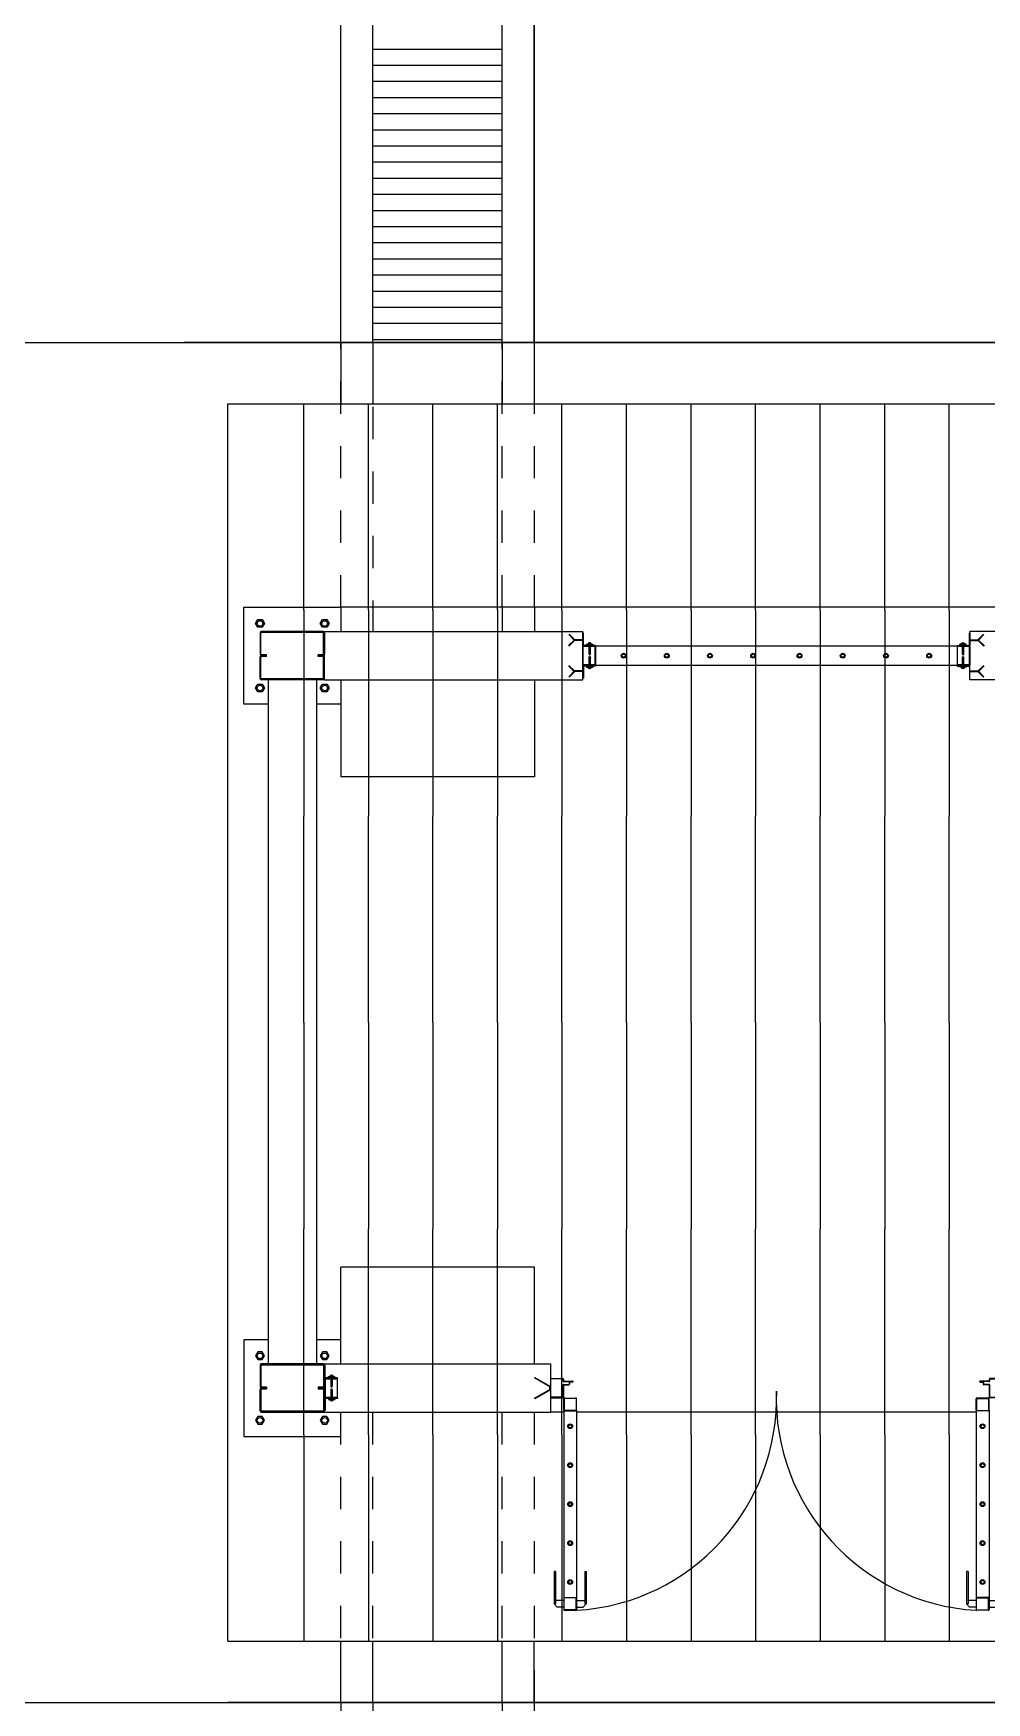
# Model space of a CAD drawing. Header units: millimetres. Extents: x 2128 to 2646, y 1972 to 2207.
# Drawn here: x 2321.78 to 2324.74, y 2119.33 to 2124.5 of the extents above; entities that cross this region are included whole.
import ezdxf

# ---------------------------------------------------------------- set-up
doc = ezdxf.new("R2010")
doc.units = ezdxf.units.MM
doc.linetypes.add('DASHED2', pattern=[0.375, 0.25, -0.125])
doc.linetypes.add('HIDDEN', pattern=[0.375, 0.25, -0.125])
for name, color, linetype in [('AR-ALV', 2, 'Continuous'), ('AR-CALÇADA', 1, 'Continuous'), ('AR-COB VISTA 02', 1, 'Continuous'), ('AR-COB-V1', 1, 'Continuous'), ('AR-COB-V2', 1, 'Continuous'), ('AR-COB-V3', 1, 'Continuous'), ('AR-COB-V4', 1, 'Continuous'), ('AR-ESQ', 1, 'Continuous'), ('AR-ESTC-V3', 3, 'Continuous'), ('AR-PISO', 1, 'Continuous'), ('AR-PORTA', 1, 'Continuous'), ('AR-PROJ', 1, 'HIDDEN'), ('DET-BASE-V', 32, 'Continuous'), ('DET-HATCH ACO', 1, 'Continuous'), ('DET-PARAFUSO-C', 72, 'Continuous'), ('DET-PERFIL CADEIRA-C', 2, 'Continuous'), ('DET-PROJ', 1, 'DASHED2'), ('esq-c', 1, 'Continuous'), ('grapa', 21, 'HIDDEN'), ('insercao', 4, 'Continuous'), ('maçaneta', 1, 'Continuous'), ('porta-c', 1, 'Continuous'), ('porta-v', 2, 'Continuous')]:
    doc.layers.add(name, color=color, linetype=linetype)

# ---------------------------------------------------------------- blocks, each defined once
blk = doc.blocks.new('gr12-met-01p')
at = {"layer": 'DET-HATCH ACO'}
for centre, start, end in [((0.0417, -0.1064), 273.424, 1.9278), ((1.3583, -0.1064), 178.0722, 266.576)]:
    blk.add_arc(centre, 0.6587, start, end, dxfattribs=at)
at = {"layer": 'esq-c'}
for p, q in [((0, -0.0472), (0, -0.1028)), ((0.0015, -0.1028), (0.0015, -0.0472)), ((0.0023, -0.045), (0.0377, -0.045)), ((0.0377, -0.0465), (0.0023, -0.0465)), ((0.0385, -0.0526), (0.0385, -0.0472)), ((0.04, -0.0472), (0.04, -0.0526)), ((1.36, -0.0472), (1.36, -0.0526)), ((1.3615, -0.0526), (1.3615, -0.0472)), ((1.3978, -0.045), (1.3623, -0.045)), ((1.3623, -0.0465), (1.3978, -0.0465)), ((1.3985, -0.1028), (1.3985, -0.0472)), ((1.4, -0.0472), (1.4, -0.1028)), ((0.0385, -0.1028), (0.0385, -0.0658)), ((0.04, -0.0658), (0.04, -0.1028)), ((0.0408, -0.0534), (0.0685, -0.0534)), ((0.0408, -0.0549), (0.0685, -0.0549)), ((0.0408, -0.0635), (0.057, -0.0635)), ((0.0408, -0.065), (0.057, -0.065)), ((0.0578, -0.0571), (0.0578, -0.0628)), ((0.0593, -0.0571), (0.0593, -0.0628)), ((0.0685, -0.0564), (0.06, -0.0564)), ((1.3593, -0.0534), (1.3315, -0.0534)), ((1.3593, -0.0549), (1.3315, -0.0549)), ((1.3315, -0.0564), (1.34, -0.0564)), ((1.3408, -0.0571), (1.3408, -0.0628)), ((1.3423, -0.0571), (1.3423, -0.0628)), ((1.3593, -0.0635), (1.343, -0.0635)), ((1.3593, -0.065), (1.343, -0.065)), ((1.36, -0.0658), (1.36, -0.1028)), ((1.3615, -0.1028), (1.3615, -0.0658)), ((0.0377, -0.1035), (0.0023, -0.1035)), ((0.0023, -0.105), (0.0377, -0.105)), ((0.041, -0.1435), (0.041, -0.108)), ((0.0425, -0.108), (0.0425, -0.1435)), ((0.0433, -0.1058), (0.0788, -0.1058)), ((0.0788, -0.1073), (0.0433, -0.1073)), ((0.0788, -0.1443), (0.0433, -0.1443)), ((0.0433, -0.1458), (0.0788, -0.1458)), ((0.0795, -0.108), (0.0795, -0.1435)), ((0.081, -0.1435), (0.081, -0.108)), ((1.319, -0.1435), (1.319, -0.108)), ((1.3205, -0.108), (1.3205, -0.1435)), ((1.3568, -0.1058), (1.3213, -0.1058)), ((1.3213, -0.1073), (1.3568, -0.1073)), ((1.3213, -0.1443), (1.3568, -0.1443)), ((1.3568, -0.1458), (1.3213, -0.1458)), ((1.3575, -0.108), (1.3575, -0.1435)), ((1.359, -0.1435), (1.359, -0.108)), ((1.3623, -0.1035), (1.3978, -0.1035)), ((1.3978, -0.105), (1.3623, -0.105)), ((0.0433, -0.7239), (0.0788, -0.7239)), ((1.3568, -0.7239), (1.3213, -0.7239)), ((0.041, -0.7262), (0.041, -0.7617)), ((0.0425, -0.7617), (0.0425, -0.7262)), ((0.0788, -0.7254), (0.0433, -0.7254)), ((0.0788, -0.7624), (0.0433, -0.7624)), ((0.0433, -0.7639), (0.0788, -0.7639)), ((0.0795, -0.7617), (0.0795, -0.7262)), ((0.081, -0.7262), (0.081, -0.7617)), ((1.319, -0.7262), (1.319, -0.7617)), ((1.3205, -0.7617), (1.3205, -0.7262)), ((1.3213, -0.7254), (1.3568, -0.7254)), ((1.3213, -0.7624), (1.3568, -0.7624)), ((1.3568, -0.7639), (1.3213, -0.7639)), ((1.3575, -0.7617), (1.3575, -0.7262)), ((1.359, -0.7262), (1.359, -0.7617))]:
    blk.add_line(p, q, dxfattribs=at)
for centre, radius, start, end in [((0.0023, -0.0472), 0.00225, 90, 180), ((0.0023, -0.0472), 0.00075, 90, 180), ((0.0377, -0.0472), 0.00225, 360, 90), ((0.0377, -0.0472), 0.00075, 360, 90), ((1.3623, -0.0472), 0.00225, 90, 180), ((1.3623, -0.0472), 0.00075, 90, 180), ((1.3978, -0.0472), 0.00225, 360, 90), ((1.3978, -0.0472), 0.00075, 360, 90), ((0.0023, -0.1028), 0.00225, 180, 270), ((0.0023, -0.1028), 0.00075, 180, 270), ((0.0377, -0.1028), 0.00225, 270, 0), ((0.0377, -0.1028), 0.00075, 270, 0), ((0.0408, -0.0526), 0.00225, 180, 269.9975), ((0.0408, -0.0658), 0.00225, 90, 180), ((0.0408, -0.0526), 0.00075, 180, 270), ((0.0408, -0.0658), 0.00075, 90, 180), ((0.057, -0.0628), 0.00075, 270, 0), ((0.057, -0.0628), 0.00225, 270, 0), ((0.06, -0.0571), 0.00225, 90, 180), ((0.06, -0.0571), 0.00075, 90, 180), ((0.0685, -0.0549), 0.0015, 270, 90), ((1.3315, -0.0549), 0.0015, 90, 270), ((1.34, -0.0571), 0.00225, 0, 90), ((1.34, -0.0571), 0.00075, 0, 90), ((1.343, -0.0628), 0.00225, 180, 270), ((1.343, -0.0628), 0.00075, 180, 270), ((1.3593, -0.0526), 0.00225, 270.0025, 0), ((1.3593, -0.0526), 0.00075, 270, 0), ((1.3593, -0.0658), 0.00225, 0, 90), ((1.3593, -0.0658), 0.00075, 0, 90), ((1.3623, -0.1028), 0.00225, 180, 270), ((1.3623, -0.1028), 0.00075, 180, 270), ((1.3978, -0.1028), 0.00225, 270, 0), ((1.3978, -0.1028), 0.00075, 270, 0), ((0.0433, -0.108), 0.00225, 90, 180), ((0.0433, -0.1435), 0.00225, 180, 270), ((0.0433, -0.108), 0.00075, 90, 180), ((0.0433, -0.1435), 0.00075, 180, 270), ((0.0788, -0.108), 0.00225, 360, 90), ((0.0788, -0.108), 0.00075, 360, 90), ((0.0788, -0.1435), 0.00225, 270, 0), ((0.0788, -0.1435), 0.00075, 270, 0), ((1.3213, -0.108), 0.00225, 90, 180), ((1.3213, -0.1435), 0.00225, 180, 270), ((1.3213, -0.108), 0.00075, 90, 180), ((1.3213, -0.1435), 0.00075, 180, 270), ((1.3568, -0.108), 0.00225, 360, 90), ((1.3568, -0.108), 0.00075, 360, 90), ((1.3568, -0.1435), 0.00075, 270, 0), ((1.3568, -0.1435), 0.00225, 270, 0), ((0.0433, -0.7262), 0.00225, 90, 180), ((0.0788, -0.7262), 0.00225, 360, 90), ((1.3213, -0.7262), 0.00225, 90, 180), ((1.3568, -0.7262), 0.00225, 360, 90), ((0.0433, -0.7617), 0.00225, 180, 270), ((0.0433, -0.7262), 0.00075, 90, 180), ((0.0433, -0.7617), 0.00075, 180, 270), ((0.0788, -0.7262), 0.00075, 360, 90), ((0.0788, -0.7617), 0.00225, 270, 0), ((0.0788, -0.7617), 0.00075, 270, 0), ((1.3213, -0.7617), 0.00225, 180, 270), ((1.3213, -0.7262), 0.00075, 90, 180), ((1.3213, -0.7617), 0.00075, 180, 270), ((1.3568, -0.7262), 0.00075, 360, 90), ((1.3568, -0.7617), 0.00075, 270, 0), ((1.3568, -0.7617), 0.00225, 270, 0)]:
    blk.add_arc(centre, radius, start, end, dxfattribs=at)
at = {"layer": 'grapa'}
for p, q in [((0, -0.07), (0, -0.08)), ((1.4, -0.07), (1.4, -0.08))]:
    blk.add_line(p, q, dxfattribs=at)
for points in [[(0, -0.08), (-0.0486, -0.108), (-0.0493, -0.1067), (-0.0015, -0.0791), (-0.0015, -0.0709), (-0.0493, -0.0433), (-0.0486, -0.042), (0, -0.07)], [(1.4, -0.08), (1.4486, -0.108), (1.4493, -0.1067), (1.4015, -0.0791), (1.4015, -0.0709), (1.4493, -0.0433), (1.4486, -0.042), (1.4, -0.07)]]:
    blk.add_lwpolyline(points, dxfattribs=at)
at = {"layer": 'maçaneta'}
for p, q in [((0.011, -0.6439), (0.011, -0.7439)), ((0.016, -0.6439), (0.011, -0.6439)), ((0.016, -0.6439), (0.016, -0.7439)), ((0.106, -0.6439), (0.106, -0.7439)), ((0.106, -0.6439), (0.111, -0.6439)), ((0.111, -0.6439), (0.111, -0.7439)), ((1.289, -0.6439), (1.289, -0.7439)), ((1.294, -0.6439), (1.289, -0.6439)), ((1.294, -0.6439), (1.294, -0.7439)), ((1.384, -0.6439), (1.384, -0.7439)), ((1.384, -0.6439), (1.389, -0.6439)), ((1.389, -0.6439), (1.389, -0.7439)), ((0.016, -0.7439), (0.011, -0.7439)), ((0.011, -0.7439), (0.021, -0.7539)), ((0.041, -0.7339), (0.016, -0.7339)), ((0.041, -0.7539), (0.021, -0.7539)), ((0.081, -0.7339), (0.106, -0.7339)), ((0.081, -0.7539), (0.101, -0.7539)), ((0.111, -0.7439), (0.101, -0.7539)), ((0.106, -0.7439), (0.111, -0.7439)), ((1.294, -0.7439), (1.289, -0.7439)), ((1.289, -0.7439), (1.299, -0.7539)), ((1.319, -0.7339), (1.294, -0.7339)), ((1.319, -0.7539), (1.299, -0.7539)), ((1.359, -0.7339), (1.384, -0.7339)), ((1.359, -0.7539), (1.379, -0.7539)), ((1.389, -0.7439), (1.379, -0.7539)), ((1.384, -0.7439), (1.389, -0.7439))]:
    blk.add_line(p, q, dxfattribs=at)
at = {"layer": 'porta-c'}
for centre, radius in [((0.061, -0.1933), 0.0075), ((0.061, -0.1933), 0.005), ((1.339, -0.1933), 0.0075), ((1.339, -0.1933), 0.005), ((0.061, -0.3141), 0.0075), ((0.061, -0.3141), 0.005), ((1.339, -0.3141), 0.0075), ((1.339, -0.3141), 0.005), ((0.061, -0.4348), 0.0075), ((0.061, -0.4348), 0.005), ((1.339, -0.4348), 0.0075), ((1.339, -0.4348), 0.005), ((0.061, -0.5556), 0.0075), ((0.061, -0.5556), 0.005), ((1.339, -0.5556), 0.0075), ((1.339, -0.5556), 0.005), ((0.061, -0.6763), 0.0075), ((0.061, -0.6763), 0.005), ((1.339, -0.6763), 0.0075), ((1.339, -0.6763), 0.005)]:
    blk.add_circle(centre, radius, dxfattribs=at)
at = {"layer": 'porta-v'}
for p, q in [((0.041, -0.1435), (0.041, -0.7262)), ((0.081, -0.1435), (0.081, -0.7262)), ((1.319, -0.1435), (1.319, -0.7262)), ((1.359, -0.1435), (1.359, -0.7262))]:
    blk.add_line(p, q, dxfattribs=at)
blk = doc.blocks.new('gr11-met-01p')
at = {"layer": 'DET-PARAFUSO-C'}
for p, q in [((0.0117, -0.0391), (0.0317, -0.0391)), ((0.0117, -0.0431), (0.0117, -0.0391)), ((0.0117, -0.0431), (0.0317, -0.0431)), ((0.0156, -0.0391), (0.0276, -0.0391)), ((0.0236, -0.0475), (0.0196, -0.0465)), ((0.0196, -0.0485), (0.0236, -0.0495)), ((0.0196, -0.0505), (0.0236, -0.0515)), ((0.0212, -0.0371), (0.0212, -0.0351)), ((0.0212, -0.0371), (0.022, -0.0371)), ((0.022, -0.0371), (0.022, -0.0351)), ((0.0317, -0.0431), (0.0317, -0.0391)), ((1.1684, -0.0431), (1.1684, -0.0391)), ((1.1884, -0.0391), (1.1684, -0.0391)), ((1.1884, -0.0431), (1.1684, -0.0431)), ((1.1844, -0.0391), (1.1724, -0.0391)), ((1.1764, -0.0475), (1.1804, -0.0465)), ((1.1804, -0.0485), (1.1764, -0.0495)), ((1.1804, -0.0505), (1.1764, -0.0515)), ((1.178, -0.0371), (1.178, -0.0351)), ((1.1788, -0.0371), (1.178, -0.0371)), ((1.1788, -0.0371), (1.1788, -0.0351)), ((1.1884, -0.0431), (1.1884, -0.0391)), ((1.1884, -0.0391), (1.1884, -0.0391)), ((0.0196, -0.0525), (0.0236, -0.0535)), ((0.0196, -0.0545), (0.0236, -0.0555)), ((0.0196, -0.0565), (0.0236, -0.0575)), ((0.0196, -0.0585), (0.0236, -0.0595)), ((0.0196, -0.0605), (0.0236, -0.0615)), ((0.0196, -0.0625), (0.0236, -0.0635)), ((0.0196, -0.0645), (0.0236, -0.0655)), ((0.0196, -0.0665), (0.0236, -0.0675)), ((0.0196, -0.0685), (0.0236, -0.0695)), ((0.0196, -0.0815), (0.0236, -0.0805)), ((0.0196, -0.0835), (0.0236, -0.0825)), ((0.0196, -0.0855), (0.0236, -0.0845)), ((0.0196, -0.0875), (0.0236, -0.0865)), ((0.0196, -0.0895), (0.0236, -0.0885)), ((0.0196, -0.0915), (0.0236, -0.0905)), ((0.0196, -0.0935), (0.0236, -0.0925)), ((0.0196, -0.0955), (0.0236, -0.0945)), ((0.0196, -0.0975), (0.0236, -0.0965)), ((0.0196, -0.0995), (0.0236, -0.0985)), ((0.0196, -0.1015), (0.0236, -0.1005)), ((0.0236, -0.1025), (0.0196, -0.1035)), ((0.0199, -0.0701), (0.0216, -0.0735)), ((0.0199, -0.0799), (0.0216, -0.0765)), ((0.0216, -0.0735), (0.0236, -0.0695)), ((0.0216, -0.0765), (0.0236, -0.0805)), ((1.1804, -0.0525), (1.1764, -0.0535)), ((1.1804, -0.0545), (1.1764, -0.0555)), ((1.1804, -0.0565), (1.1764, -0.0575)), ((1.1804, -0.0585), (1.1764, -0.0595)), ((1.1804, -0.0605), (1.1764, -0.0615)), ((1.1804, -0.0625), (1.1764, -0.0635)), ((1.1804, -0.0645), (1.1764, -0.0655)), ((1.1804, -0.0665), (1.1764, -0.0675)), ((1.1804, -0.0685), (1.1764, -0.0695)), ((1.1784, -0.0735), (1.1764, -0.0695)), ((1.1784, -0.0765), (1.1764, -0.0805)), ((1.1804, -0.0815), (1.1764, -0.0805)), ((1.1804, -0.0835), (1.1764, -0.0825)), ((1.1804, -0.0855), (1.1764, -0.0845)), ((1.1804, -0.0875), (1.1764, -0.0865)), ((1.1804, -0.0895), (1.1764, -0.0885)), ((1.1804, -0.0915), (1.1764, -0.0905)), ((1.1804, -0.0935), (1.1764, -0.0925)), ((1.1804, -0.0955), (1.1764, -0.0945)), ((1.1804, -0.0975), (1.1764, -0.0965)), ((1.1804, -0.0995), (1.1764, -0.0985)), ((1.1804, -0.1015), (1.1764, -0.1005)), ((1.1764, -0.1025), (1.1804, -0.1035)), ((1.1801, -0.0701), (1.1784, -0.0735)), ((1.1801, -0.0799), (1.1784, -0.0765)), ((0.0117, -0.1069), (0.0317, -0.1069)), ((0.0117, -0.1069), (0.0117, -0.1109)), ((0.0117, -0.1109), (0.0317, -0.1109)), ((0.0156, -0.1109), (0.0276, -0.1109)), ((0.0212, -0.1129), (0.0212, -0.1149)), ((0.0212, -0.1129), (0.022, -0.1129)), ((0.022, -0.1129), (0.022, -0.1149)), ((0.0317, -0.1069), (0.0317, -0.1109)), ((1.1684, -0.1069), (1.1684, -0.1109)), ((1.1884, -0.1069), (1.1684, -0.1069)), ((1.1884, -0.1109), (1.1684, -0.1109)), ((1.1844, -0.1109), (1.1724, -0.1109)), ((1.178, -0.1129), (1.178, -0.1149)), ((1.1788, -0.1129), (1.178, -0.1129)), ((1.1788, -0.1129), (1.1788, -0.1149)), ((1.1884, -0.1069), (1.1884, -0.1109)), ((1.1884, -0.1109), (1.1884, -0.1109))]:
    blk.add_line(p, q, dxfattribs=at)
for centre, radius, start, end in [((0.0216, -0.0416), 0.0065, 93.5281, 157.3801), ((0.0189, -0.0475), 0.00125, 306.8699, 53.1301), ((0.0189, -0.0495), 0.00125, 306.8699, 53.1301), ((0.0189, -0.0515), 0.00125, 306.8699, 53.1301), ((0.0216, -0.0416), 0.0065, 22.6199, 86.4719), ((0.0244, -0.0465), 0.00125, 180, 233.1301), ((0.0244, -0.0485), 0.00125, 126.8699, 233.1301), ((0.0244, -0.0505), 0.00125, 126.8699, 233.1301), ((0.0244, -0.0525), 0.00125, 126.8699, 233.1301), ((1.1784, -0.0416), 0.0065, 93.5281, 157.3801), ((1.1756, -0.0465), 0.00125, 306.8699, 360), ((1.1756, -0.0485), 0.00125, 306.8699, 53.1301), ((1.1756, -0.0505), 0.00125, 306.8699, 53.1301), ((1.1756, -0.0525), 0.00125, 306.8699, 53.1301), ((1.1784, -0.0416), 0.0065, 22.6199, 86.4719), ((1.1811, -0.0475), 0.00125, 126.8699, 233.1301), ((1.1811, -0.0495), 0.00125, 126.8699, 233.1301), ((1.1811, -0.0515), 0.00125, 126.8699, 233.1301), ((0.0189, -0.0535), 0.00125, 306.8699, 53.1301), ((0.0189, -0.0555), 0.00125, 306.8699, 53.1301), ((0.0189, -0.0575), 0.00125, 306.8699, 53.1301), ((0.0189, -0.0595), 0.00125, 306.8699, 53.1301), ((0.0189, -0.0615), 0.00125, 306.8699, 53.1301), ((0.0189, -0.0635), 0.00125, 306.8699, 53.1301), ((0.0189, -0.0655), 0.00125, 306.8699, 53.1301), ((0.0189, -0.0675), 0.00125, 306.8699, 53.1301), ((0.0189, -0.0695), 0.00125, 329.0214, 53.1301), ((0.0189, -0.0805), 0.00125, 306.8699, 30.9786), ((0.0189, -0.0825), 0.00125, 306.8699, 53.1301), ((0.0189, -0.0845), 0.00125, 306.8699, 53.1301), ((0.0189, -0.0865), 0.00125, 306.8699, 53.1301), ((0.0189, -0.0885), 0.00125, 306.8699, 53.1301), ((0.0189, -0.0905), 0.00125, 306.8699, 53.1301), ((0.0189, -0.0925), 0.00125, 306.8699, 53.1301), ((0.0189, -0.0945), 0.00125, 306.8699, 53.1301), ((0.0189, -0.0965), 0.00125, 306.8699, 53.1301), ((0.0189, -0.0985), 0.00125, 306.8699, 53.1301), ((0.0189, -0.1005), 0.00125, 306.8699, 53.1301), ((0.0189, -0.1025), 0.00125, 306.8699, 53.1301), ((0.0244, -0.0545), 0.00125, 126.8699, 233.1301), ((0.0244, -0.0565), 0.00125, 126.8699, 233.1301), ((0.0244, -0.0585), 0.00125, 126.8699, 233.1301), ((0.0244, -0.0605), 0.00125, 126.8699, 233.1301), ((0.0244, -0.0625), 0.00125, 126.8699, 233.1301), ((0.0244, -0.0645), 0.00125, 126.8699, 233.1301), ((0.0244, -0.0665), 0.00125, 126.8699, 233.1301), ((0.0244, -0.0685), 0.00125, 126.8699, 233.1301), ((0.0244, -0.0815), 0.00125, 126.8699, 233.1301), ((0.0244, -0.0835), 0.00125, 126.8699, 233.1301), ((0.0244, -0.0855), 0.00125, 126.8699, 233.1301), ((0.0244, -0.0875), 0.00125, 126.8699, 233.1301), ((0.0244, -0.0895), 0.00125, 126.8699, 233.1301), ((0.0244, -0.0915), 0.00125, 126.8699, 233.1301), ((0.0244, -0.0935), 0.00125, 126.8699, 233.1301), ((0.0244, -0.0955), 0.00125, 126.8699, 233.1301), ((0.0244, -0.0975), 0.00125, 126.8699, 233.1301), ((0.0244, -0.0995), 0.00125, 126.8699, 233.1301), ((0.0244, -0.1015), 0.00125, 126.8699, 233.1301), ((0.0244, -0.1035), 0.00125, 126.8699, 180), ((1.1756, -0.0545), 0.00125, 306.8699, 53.1301), ((1.1756, -0.0565), 0.00125, 306.8699, 53.1301), ((1.1756, -0.0585), 0.00125, 306.8699, 53.1301), ((1.1756, -0.0605), 0.00125, 306.8699, 53.1301), ((1.1756, -0.0625), 0.00125, 306.8699, 53.1301), ((1.1756, -0.0645), 0.00125, 306.8699, 53.1301), ((1.1756, -0.0665), 0.00125, 306.8699, 53.1301), ((1.1756, -0.0685), 0.00125, 306.8699, 53.1301), ((1.1756, -0.0815), 0.00125, 306.8699, 53.1301), ((1.1756, -0.0835), 0.00125, 306.8699, 53.1301), ((1.1756, -0.0855), 0.00125, 306.8699, 53.1301), ((1.1756, -0.0875), 0.00125, 306.8699, 53.1301), ((1.1756, -0.0895), 0.00125, 306.8699, 53.1301), ((1.1756, -0.0915), 0.00125, 306.8699, 53.1301), ((1.1756, -0.0935), 0.00125, 306.8699, 53.1301), ((1.1756, -0.0955), 0.00125, 306.8699, 53.1301), ((1.1756, -0.0975), 0.00125, 306.8699, 53.1301), ((1.1756, -0.0995), 0.00125, 306.8699, 53.1301), ((1.1756, -0.1015), 0.00125, 306.8699, 53.1301), ((1.1756, -0.1035), 0.00125, 0, 53.1301), ((1.1811, -0.0535), 0.00125, 126.8699, 233.1301), ((1.1811, -0.0555), 0.00125, 126.8699, 233.1301), ((1.1811, -0.0575), 0.00125, 126.8699, 233.1301), ((1.1811, -0.0595), 0.00125, 126.8699, 233.1301), ((1.1811, -0.0615), 0.00125, 126.8699, 233.1301), ((1.1811, -0.0635), 0.00125, 126.8699, 233.1301), ((1.1811, -0.0655), 0.00125, 126.8699, 233.1301), ((1.1811, -0.0675), 0.00125, 126.8699, 233.1301), ((1.1811, -0.0695), 0.00125, 126.8699, 210.9786), ((1.1811, -0.0805), 0.00125, 149.0214, 233.1301), ((1.1811, -0.0825), 0.00125, 126.8699, 233.1301), ((1.1811, -0.0845), 0.00125, 126.8699, 233.1301), ((1.1811, -0.0865), 0.00125, 126.8699, 233.1301), ((1.1811, -0.0885), 0.00125, 126.8699, 233.1301), ((1.1811, -0.0905), 0.00125, 126.8699, 233.1301), ((1.1811, -0.0925), 0.00125, 126.8699, 233.1301), ((1.1811, -0.0945), 0.00125, 126.8699, 233.1301), ((1.1811, -0.0965), 0.00125, 126.8699, 233.1301), ((1.1811, -0.0985), 0.00125, 126.8699, 233.1301), ((1.1811, -0.1005), 0.00125, 126.8699, 233.1301), ((1.1811, -0.1025), 0.00125, 126.8699, 233.1301), ((0.0216, -0.1084), 0.0065, 202.6199, 266.4719), ((0.0216, -0.1084), 0.0065, 273.5281, 337.3801), ((1.1784, -0.1084), 0.0065, 202.6199, 266.4719), ((1.1784, -0.1084), 0.0065, 273.5281, 337.3801)]:
    blk.add_arc(centre, radius, start, end, dxfattribs=at)
at = {"layer": 'DET-PERFIL CADEIRA-C'}
for points in [[(0, -0.005), (0, -0.0421, 0.414214), (0.0029, -0.045), (0.04, -0.045), (0.04, -0.0431), (0.0033, -0.0431, -0.414214), (0.0019, -0.0417), (0.0019, -0.005)], [(1.2, -0.005), (1.2, -0.0421, -0.414214), (1.1972, -0.045), (1.16, -0.045), (1.16, -0.0431), (1.1967, -0.0431, 0.414214), (1.1981, -0.0417), (1.1981, -0.005)], [(0, -0.145), (0, -0.1078, -0.414214), (0.0029, -0.105), (0.04, -0.105), (0.04, -0.1069), (0.0033, -0.1069, 0.414214), (0.0019, -0.1083), (0.0019, -0.145)], [(1.2, -0.145), (1.2, -0.1078, 0.414214), (1.1972, -0.105), (1.16, -0.105), (1.16, -0.1069), (1.1967, -0.1069, -0.414214), (1.1981, -0.1083), (1.1981, -0.145)]]:
    blk.add_lwpolyline(points, format="xyb", close=True, dxfattribs=at)
at = {"layer": 'esq-c'}
for p, q in [((0, -0.0472), (0, -0.1028)), ((0.0015, -0.1028), (0.0015, -0.0472)), ((0.0022, -0.045), (0.0377, -0.045)), ((0.0377, -0.0465), (0.0022, -0.0465)), ((0.0385, -0.1028), (0.0385, -0.0472)), ((0.04, -0.0472), (0.04, -0.1028)), ((1.16, -0.0472), (1.16, -0.1028)), ((1.1615, -0.1028), (1.1615, -0.0472)), ((1.1623, -0.045), (1.1978, -0.045)), ((1.1978, -0.0465), (1.1623, -0.0465)), ((1.1985, -0.1028), (1.1985, -0.0472)), ((1.2, -0.0472), (1.2, -0.1028)), ((0.0377, -0.1035), (0.0022, -0.1035)), ((0.0022, -0.105), (0.0377, -0.105)), ((1.1978, -0.1035), (1.1623, -0.1035)), ((1.1623, -0.105), (1.1978, -0.105))]:
    blk.add_line(p, q, dxfattribs=at)
for centre, radius, start, end in [((0.0022, -0.0472), 0.00225, 90, 180), ((0.0022, -0.0472), 0.00075, 90, 180), ((0.0377, -0.0472), 0.00225, 360, 90), ((0.0377, -0.0472), 0.00075, 360, 90), ((1.1623, -0.0472), 0.00225, 90, 180), ((1.1623, -0.0472), 0.00075, 90, 180), ((1.1978, -0.0472), 0.00225, 360, 90), ((1.1978, -0.0472), 0.00075, 360, 90), ((0.0022, -0.1028), 0.00225, 180, 270), ((0.0022, -0.1028), 0.00075, 180, 270), ((0.0377, -0.1028), 0.00075, 270, 0), ((0.0377, -0.1028), 0.00225, 270, 0), ((1.1623, -0.1028), 0.00225, 180, 270), ((1.1623, -0.1028), 0.00075, 180, 270), ((1.1978, -0.1028), 0.00075, 270, 0), ((1.1978, -0.1028), 0.00225, 270, 0), ((1.1978, -0.1028), 0.00075, 270, 0), ((1.1978, -0.1028), 0.00225, 270, 0)]:
    blk.add_arc(centre, radius, start, end, dxfattribs=at)
at = {"layer": 'grapa'}
for p, q in [((-0.0268, -0.0263), (-0.0442, -0.0437)), ((-0.0254, -0.0277), (-0.0434, -0.0097)), ((-0.0254, -0.0277), (-0.0428, -0.0451)), ((-0.0246, -0.0257), (-0.042, -0.0083)), ((0, -0.0277), (-0.0254, -0.0277)), ((0, -0.0257), (-0.0246, -0.0257)), ((1.2, -0.0257), (1.2246, -0.0257)), ((1.2, -0.0277), (1.2254, -0.0277)), ((1.2246, -0.0257), (1.242, -0.0083)), ((1.2254, -0.0277), (1.2434, -0.0097)), ((1.2254, -0.0277), (1.2428, -0.0451)), ((1.2268, -0.0263), (1.2442, -0.0437)), ((1.2442, -0.0437), (1.2428, -0.0451)), ((-0.0268, -0.1237), (-0.0442, -0.1063)), ((-0.0254, -0.1223), (-0.0434, -0.1403)), ((-0.0254, -0.1223), (-0.0428, -0.1049)), ((-0.0246, -0.1243), (-0.042, -0.1417)), ((0, -0.1223), (-0.0254, -0.1223)), ((0, -0.1243), (-0.0246, -0.1243)), ((1.2, -0.1223), (1.2254, -0.1223)), ((1.2, -0.1243), (1.2246, -0.1243)), ((1.2246, -0.1243), (1.242, -0.1417)), ((1.2254, -0.1223), (1.2428, -0.1049)), ((1.2254, -0.1223), (1.2434, -0.1403)), ((1.2268, -0.1237), (1.2442, -0.1063)), ((1.2434, -0.1403), (1.242, -0.1417))]:
    blk.add_line(p, q, dxfattribs=at)
at = {"layer": 'porta-c'}
for centre, radius in [((0.1266, -0.075), 0.0075), ((0.1266, -0.075), 0.005), ((0.2604, -0.075), 0.0075), ((0.2604, -0.075), 0.005), ((0.3942, -0.075), 0.0075), ((0.3942, -0.075), 0.005), ((0.5281, -0.075), 0.0075), ((0.5281, -0.075), 0.005), ((0.6719, -0.075), 0.0075), ((0.6719, -0.075), 0.005), ((0.8057, -0.075), 0.0075), ((0.8057, -0.075), 0.005), ((0.9396, -0.075), 0.0075), ((0.9396, -0.075), 0.005), ((1.0734, -0.075), 0.0075), ((1.0734, -0.075), 0.005)]:
    blk.add_circle(centre, radius, dxfattribs=at)
at = {"layer": 'porta-v'}
for p, q in [((1.1623, -0.045), (0.0377, -0.045)), ((1.1623, -0.105), (0.0377, -0.105))]:
    blk.add_line(p, q, dxfattribs=at)
blk = doc.blocks.new('DET-GS-PLANTA BAIXA')
at = {"layer": 'AR-ALV'}
for p, q in [((203.8661, -517.2539), (204.6661, -517.2539)), ((203.8661, -517.4039), (203.8661, -517.2539)), ((204.6661, -517.4039), (204.6661, -517.2539)), ((207.1161, -517.2539), (205.8661, -517.2539)), ((205.8661, -517.4039), (205.8661, -517.2539)), ((203.6911, -517.4039), (203.6911, -519.5239)), ((203.8411, -517.4039), (203.8411, -519.5239)), ((203.8661, -517.4039), (204.6661, -517.4039)), ((207.1161, -517.4039), (205.8661, -517.4039)), ((203.8618, -519.5239), (204.5661, -519.5239)), ((204.5661, -519.5239), (204.5661, -519.6739)), ((203.8618, -519.6739), (204.5661, -519.6739))]:
    blk.add_line(p, q, dxfattribs=at)
at = {"layer": 'AR-ESTC-V3'}
for p, q in [((203.9161, -516.3577), (203.9161, -512.9889)), ((204.0161, -516.3577), (204.0161, -512.9889)), ((204.4161, -516.3577), (204.4161, -512.9889)), ((204.5161, -516.3577), (204.5161, -512.9889))]:
    blk.add_line(p, q, dxfattribs=at)
at = {"layer": 'AR-ESTC-V3', "color": 1}
for p, q in [((204.0161, -515.4485), (204.4161, -515.4485)), ((204.0161, -515.4985), (204.4161, -515.4985)), ((204.0161, -515.5485), (204.4161, -515.5485)), ((204.0161, -515.5985), (204.4161, -515.5985)), ((204.0161, -515.6485), (204.4161, -515.6485)), ((204.0161, -515.6485), (204.4161, -515.6485)), ((204.0161, -515.6985), (204.4161, -515.6985)), ((204.0161, -515.6985), (204.4161, -515.6985)), ((204.0161, -515.7485), (204.4161, -515.7485)), ((204.0161, -515.7985), (204.4161, -515.7985)), ((204.0161, -515.8485), (204.4161, -515.8485)), ((204.0161, -515.8985), (204.4161, -515.8985)), ((204.0161, -515.9485), (204.4161, -515.9485)), ((204.0161, -515.9985), (204.4161, -515.9985)), ((204.0161, -516.0485), (204.4161, -516.0485)), ((204.0161, -516.0985), (204.4161, -516.0985)), ((204.0161, -516.1485), (204.4161, -516.1485)), ((204.0161, -516.1985), (204.4161, -516.1985)), ((204.0161, -516.2485), (204.4161, -516.2485)), ((204.0161, -516.2985), (204.4161, -516.2985)), ((204.0161, -516.3577), (204.0161, -516.3485)), ((204.0161, -516.3485), (204.4161, -516.3485)), ((204.4161, -516.3577), (204.4161, -516.3485))]:
    blk.add_line(p, q, dxfattribs=at)
at = {"layer": 'AR-PISO'}
for p, q in [((211.0725, -516.3577), (203.4309, -516.3577)), ((209.9161, -517.1789), (203.9161, -517.1789)), ((203.9161, -517.4039), (203.9161, -517.7039)), ((204.5161, -517.4039), (204.5161, -517.7039)), ((204.5161, -517.7039), (203.9161, -517.7039)), ((204.5161, -519.2239), (203.9161, -519.2239)), ((203.9161, -519.5239), (203.9161, -519.2239)), ((204.5161, -519.5239), (204.5161, -519.2239)), ((204.6071, -519.6739), (204.5661, -519.6739)), ((205.8851, -519.6739), (204.6471, -519.6739))]:
    blk.add_line(p, q, dxfattribs=at)
at = {"layer": 'DET-BASE-V'}
for points in [[(203.6911, -517.4789), (203.6161, -517.4789), (203.6161, -517.1789), (203.9161, -517.1789), (203.9161, -517.2539)], [(203.9161, -517.4039), (203.9161, -517.4789), (203.8411, -517.4789)], [(203.6911, -519.4489), (203.6161, -519.4489), (203.6161, -519.7489), (203.9161, -519.7489), (203.9161, -519.6739)], [(203.9161, -519.5239), (203.9161, -519.4489), (203.8411, -519.4489)]]:
    blk.add_lwpolyline(points, dxfattribs=at)
at = {"layer": 'DET-PARAFUSO-C'}
for p, q in [((203.8778, -519.567), (203.8778, -519.563)), ((203.8778, -519.563), (203.8778, -519.563)), ((203.8778, -519.563), (203.8978, -519.563)), ((203.8778, -519.567), (203.8978, -519.567)), ((203.8817, -519.563), (203.8937, -519.563)), ((203.8873, -519.561), (203.8873, -519.559)), ((203.8873, -519.561), (203.8881, -519.561)), ((203.8881, -519.561), (203.8881, -519.559)), ((203.8978, -519.567), (203.8978, -519.563)), ((203.8897, -519.5714), (203.8857, -519.5704)), ((203.8857, -519.5724), (203.8897, -519.5734)), ((203.8857, -519.5744), (203.8897, -519.5754)), ((203.8857, -519.5764), (203.8897, -519.5774)), ((203.8857, -519.5784), (203.8897, -519.5794)), ((203.8857, -519.5804), (203.8897, -519.5814)), ((203.8857, -519.5824), (203.8897, -519.5834)), ((203.8857, -519.5844), (203.8897, -519.5854)), ((203.8857, -519.5864), (203.8897, -519.5874)), ((203.8857, -519.5884), (203.8897, -519.5894)), ((203.8857, -519.5904), (203.8897, -519.5914)), ((203.8857, -519.5924), (203.8897, -519.5934)), ((203.8857, -519.6054), (203.8897, -519.6044)), ((203.8857, -519.6074), (203.8897, -519.6064)), ((203.8857, -519.6094), (203.8897, -519.6084)), ((203.8857, -519.6114), (203.8897, -519.6104)), ((203.8857, -519.6134), (203.8897, -519.6124)), ((203.8857, -519.6154), (203.8897, -519.6144)), ((203.8857, -519.6174), (203.8897, -519.6164)), ((203.8857, -519.6194), (203.8897, -519.6184)), ((203.8857, -519.6214), (203.8897, -519.6204)), ((203.886, -519.594), (203.8877, -519.5974)), ((203.886, -519.6037), (203.8877, -519.6004)), ((203.8877, -519.5974), (203.8897, -519.5934)), ((203.8877, -519.6004), (203.8897, -519.6044)), ((203.8778, -519.6308), (203.8778, -519.6347)), ((203.8778, -519.6308), (203.8978, -519.6308)), ((203.8778, -519.6347), (203.8778, -519.6347)), ((203.8778, -519.6347), (203.8978, -519.6347)), ((203.8817, -519.6347), (203.8937, -519.6347)), ((203.8857, -519.6234), (203.8897, -519.6224)), ((203.8857, -519.6254), (203.8897, -519.6244)), ((203.8897, -519.6264), (203.8857, -519.6274)), ((203.8873, -519.6367), (203.8873, -519.6387)), ((203.8873, -519.6367), (203.8881, -519.6367)), ((203.8881, -519.6367), (203.8881, -519.6387)), ((203.8978, -519.6308), (203.8978, -519.6347))]:
    blk.add_line(p, q, dxfattribs=at)
for points in [[(203.6523, -517.2289), (203.6592, -517.217), (203.673, -517.217), (203.6798, -517.2289), (203.673, -517.2408), (203.6592, -517.2408)], [(203.8523, -517.2289), (203.8592, -517.217), (203.873, -517.217), (203.8798, -517.2289), (203.873, -517.2408), (203.8592, -517.2408)], [(203.6523, -517.4289), (203.6592, -517.417), (203.673, -517.417), (203.6798, -517.4289), (203.673, -517.4408), (203.6592, -517.4408)], [(203.8523, -517.4289), (203.8592, -517.417), (203.873, -517.417), (203.8798, -517.4289), (203.873, -517.4408), (203.8592, -517.4408)], [(203.6523, -519.4989), (203.6592, -519.5108), (203.673, -519.5108), (203.6798, -519.4989), (203.673, -519.487), (203.6592, -519.487)], [(203.8523, -519.4989), (203.8592, -519.5108), (203.873, -519.5108), (203.8798, -519.4989), (203.873, -519.487), (203.8592, -519.487)], [(203.6523, -519.6989), (203.6592, -519.7108), (203.673, -519.7108), (203.6798, -519.6989), (203.673, -519.687), (203.6592, -519.687)], [(203.8523, -519.6989), (203.8592, -519.7108), (203.873, -519.7108), (203.8798, -519.6989), (203.873, -519.687), (203.8592, -519.687)]]:
    blk.add_lwpolyline(points, close=True, dxfattribs=at)
for centre in [(203.6661, -517.2289), (203.8661, -517.2289), (203.6661, -517.4289), (203.8661, -517.4289), (203.6661, -519.4989), (203.8661, -519.4989), (203.6661, -519.6989), (203.8661, -519.6989)]:
    blk.add_circle(centre, 0.00857, dxfattribs=at)
for centre, radius, start, end in [((203.8877, -519.5655), 0.0065, 93.5281, 157.3801), ((203.8877, -519.5655), 0.0065, 22.6199, 86.4719), ((203.885, -519.5714), 0.00125, 306.8699, 53.1301), ((203.885, -519.5734), 0.00125, 306.8699, 53.1301), ((203.885, -519.5754), 0.00125, 306.8699, 53.1301), ((203.885, -519.5774), 0.00125, 306.8699, 53.1301), ((203.885, -519.5794), 0.00125, 306.8699, 53.1301), ((203.885, -519.5814), 0.00125, 306.8699, 53.1301), ((203.885, -519.5834), 0.00125, 306.8699, 53.1301), ((203.885, -519.5854), 0.00125, 306.8699, 53.1301), ((203.885, -519.5874), 0.00125, 306.8699, 53.1301), ((203.885, -519.5894), 0.00125, 306.8699, 53.1301), ((203.885, -519.5914), 0.00125, 306.8699, 53.1301), ((203.885, -519.5934), 0.00125, 329.0214, 53.1301), ((203.885, -519.6044), 0.00125, 306.8699, 30.9786), ((203.885, -519.6064), 0.00125, 306.8699, 53.1301), ((203.885, -519.6084), 0.00125, 306.8699, 53.1301), ((203.885, -519.6104), 0.00125, 306.8699, 53.1301), ((203.885, -519.6124), 0.00125, 306.8699, 53.1301), ((203.885, -519.6144), 0.00125, 306.8699, 53.1301), ((203.885, -519.6164), 0.00125, 306.8699, 53.1301), ((203.885, -519.6184), 0.00125, 306.8699, 53.1301), ((203.885, -519.6204), 0.00125, 306.8699, 53.1301), ((203.8905, -519.5704), 0.00125, 180, 233.1301), ((203.8905, -519.5724), 0.00125, 126.8699, 233.1301), ((203.8905, -519.5744), 0.00125, 126.8699, 233.1301), ((203.8905, -519.5764), 0.00125, 126.8699, 233.1301), ((203.8905, -519.5784), 0.00125, 126.8699, 233.1301), ((203.8905, -519.5804), 0.00125, 126.8699, 233.1301), ((203.8905, -519.5824), 0.00125, 126.8699, 233.1301), ((203.8905, -519.5844), 0.00125, 126.8699, 233.1301), ((203.8905, -519.5864), 0.00125, 126.8699, 233.1301), ((203.8905, -519.5884), 0.00125, 126.8699, 233.1301), ((203.8905, -519.5904), 0.00125, 126.8699, 233.1301), ((203.8905, -519.5924), 0.00125, 126.8699, 233.1301), ((203.8905, -519.6054), 0.00125, 126.8699, 233.1301), ((203.8905, -519.6074), 0.00125, 126.8699, 233.1301), ((203.8905, -519.6094), 0.00125, 126.8699, 233.1301), ((203.8905, -519.6114), 0.00125, 126.8699, 233.1301), ((203.8905, -519.6134), 0.00125, 126.8699, 233.1301), ((203.8905, -519.6154), 0.00125, 126.8699, 233.1301), ((203.8905, -519.6174), 0.00125, 126.8699, 233.1301), ((203.8905, -519.6194), 0.00125, 126.8699, 233.1301), ((203.8905, -519.6214), 0.00125, 126.8699, 233.1301), ((203.8877, -519.6322), 0.0065, 202.6199, 266.4719), ((203.885, -519.6224), 0.00125, 306.8699, 53.1301), ((203.885, -519.6244), 0.00125, 306.8699, 53.1301), ((203.885, -519.6264), 0.00125, 306.8699, 53.1301), ((203.8877, -519.6322), 0.0065, 273.5281, 337.3801), ((203.8905, -519.6234), 0.00125, 126.8699, 233.1301), ((203.8905, -519.6254), 0.00125, 126.8699, 233.1301), ((203.8905, -519.6274), 0.00125, 126.8699, 180)]:
    blk.add_arc(centre, radius, start, end, dxfattribs=at)
at = {"layer": 'DET-PERFIL CADEIRA-C'}
for p, q in [((203.6661, -517.2582), (203.6661, -517.3246)), ((203.6689, -517.3239), (203.6689, -517.2589)), ((203.8618, -517.2539), (203.6704, -517.2539)), ((203.8611, -517.2567), (203.6711, -517.2567)), ((203.8632, -517.3239), (203.8632, -517.2589)), ((203.8661, -517.2582), (203.8661, -517.3246)), ((203.6661, -517.3996), (203.6661, -517.3332)), ((203.6689, -517.3989), (203.6689, -517.3339)), ((203.6861, -517.3289), (203.6704, -517.3289)), ((203.6861, -517.326), (203.6711, -517.326)), ((203.6861, -517.3317), (203.6711, -517.3317)), ((203.6861, -517.3317), (203.6861, -517.326)), ((203.8611, -517.326), (203.8461, -517.326)), ((203.8461, -517.3317), (203.8461, -517.326)), ((203.8618, -517.3289), (203.8461, -517.3289)), ((203.8611, -517.3317), (203.8461, -517.3317)), ((203.8632, -517.3989), (203.8632, -517.3339)), ((203.8661, -517.3996), (203.8661, -517.3332)), ((203.8618, -517.4039), (203.6704, -517.4039)), ((203.8611, -517.401), (203.6711, -517.401)), ((203.6661, -519.5282), (203.6661, -519.5946)), ((203.6661, -519.5282), (203.6661, -519.5946)), ((203.6661, -519.5282), (203.6661, -519.5946)), ((203.6689, -519.5289), (203.6689, -519.5939)), ((203.6689, -519.5289), (203.6689, -519.5939)), ((203.6689, -519.5289), (203.6689, -519.5939)), ((203.6704, -519.5239), (203.8618, -519.5239)), ((203.8618, -519.5239), (203.6704, -519.5239)), ((203.8618, -519.5239), (203.6704, -519.5239)), ((203.6711, -519.5267), (203.8611, -519.5267)), ((203.8611, -519.5267), (203.6711, -519.5267)), ((203.8611, -519.5267), (203.6711, -519.5267)), ((203.8632, -519.5289), (203.8632, -519.5939)), ((203.8632, -519.5289), (203.8632, -519.5939)), ((203.8632, -519.5289), (203.8632, -519.5939)), ((203.8661, -519.5282), (203.8661, -519.5946)), ((203.8661, -519.5282), (203.8661, -519.5946)), ((203.8661, -519.5282), (203.8661, -519.5946)), ((203.6661, -519.6696), (203.6661, -519.6032)), ((203.6661, -519.6696), (203.6661, -519.6032)), ((203.6661, -519.6696), (203.6661, -519.6032)), ((203.6689, -519.6039), (203.6689, -519.6689)), ((203.6689, -519.6039), (203.6689, -519.6689)), ((203.6689, -519.6039), (203.6689, -519.6689)), ((203.6704, -519.5989), (203.6861, -519.5989)), ((203.6861, -519.5989), (203.6704, -519.5989)), ((203.6861, -519.5989), (203.6704, -519.5989)), ((203.6711, -519.596), (203.6861, -519.596)), ((203.6861, -519.596), (203.6711, -519.596)), ((203.6861, -519.596), (203.6711, -519.596)), ((203.6711, -519.6017), (203.6861, -519.6017)), ((203.6861, -519.6017), (203.6711, -519.6017)), ((203.6861, -519.6017), (203.6711, -519.6017)), ((203.6861, -519.596), (203.6861, -519.6017)), ((203.6861, -519.596), (203.6861, -519.6017)), ((203.6861, -519.596), (203.6861, -519.6017)), ((203.8461, -519.596), (203.8461, -519.6017)), ((203.8461, -519.596), (203.8611, -519.596)), ((203.8611, -519.596), (203.8461, -519.596)), ((203.8461, -519.596), (203.8461, -519.6017)), ((203.8611, -519.596), (203.8461, -519.596)), ((203.8461, -519.596), (203.8461, -519.6017)), ((203.8461, -519.5989), (203.8618, -519.5989)), ((203.8618, -519.5989), (203.8461, -519.5989)), ((203.8618, -519.5989), (203.8461, -519.5989)), ((203.8461, -519.6017), (203.8611, -519.6017)), ((203.8611, -519.6017), (203.8461, -519.6017)), ((203.8611, -519.6017), (203.8461, -519.6017)), ((203.8632, -519.6039), (203.8632, -519.6689)), ((203.8632, -519.6039), (203.8632, -519.6689)), ((203.8632, -519.6039), (203.8632, -519.6689)), ((203.8661, -519.6696), (203.8661, -519.6032)), ((203.8661, -519.6696), (203.8661, -519.6032)), ((203.8661, -519.6696), (203.8661, -519.6032)), ((203.6711, -519.671), (203.8611, -519.671)), ((203.8611, -519.671), (203.6711, -519.671)), ((203.8611, -519.671), (203.6711, -519.671)), ((203.6704, -519.6739), (203.8618, -519.6739)), ((203.8618, -519.6739), (203.6704, -519.6739)), ((203.8618, -519.6739), (203.6704, -519.6739))]:
    blk.add_line(p, q, dxfattribs=at)
for points in [[(203.8661, -519.5289), (203.8661, -519.566, 0.414214), (203.8689, -519.5689), (203.9061, -519.5689), (203.9061, -519.567), (203.8694, -519.567, -0.414214), (203.868, -519.5656), (203.868, -519.5289)], [(203.8661, -519.6689), (203.8661, -519.6317, -0.414214), (203.8689, -519.6289), (203.9061, -519.6289), (203.9061, -519.6308), (203.8694, -519.6308, 0.414214), (203.868, -519.6322), (203.868, -519.6689)]]:
    blk.add_lwpolyline(points, format="xyb", close=True, dxfattribs=at)
for centre, radius, start, end in [((203.6704, -517.2582), 0.00428, 90, 180), ((203.6711, -517.2589), 0.00214, 90, 180), ((203.8611, -517.2589), 0.00214, 0, 90), ((203.8618, -517.2582), 0.00428, 0, 90), ((203.6704, -517.3246), 0.00428, 180, 270), ((203.6704, -517.3332), 0.00428, 90, 180), ((203.6711, -517.3239), 0.00214, 180, 270), ((203.6711, -517.3339), 0.00214, 90, 180), ((203.8611, -517.3239), 0.00214, 270, 0), ((203.8611, -517.3339), 0.00214, 360, 90), ((203.8618, -517.3246), 0.00428, 270, 0), ((203.8618, -517.3332), 0.00428, 0, 90), ((203.6704, -517.3996), 0.00428, 180, 270), ((203.6711, -517.3989), 0.00214, 180, 270), ((203.8611, -517.3989), 0.00214, 270, 360), ((203.8618, -517.3996), 0.00428, 270, 360), ((203.6704, -519.5282), 0.00428, 90, 180), ((203.6704, -519.5282), 0.00428, 90, 180), ((203.6704, -519.5282), 0.00428, 90, 180), ((203.6711, -519.5289), 0.00214, 90, 180), ((203.6711, -519.5289), 0.00214, 90, 180), ((203.6711, -519.5289), 0.00214, 90, 180), ((203.8611, -519.5289), 0.00214, 0, 90), ((203.8611, -519.5289), 0.00214, 0, 90), ((203.8611, -519.5289), 0.00214, 0, 90), ((203.8618, -519.5282), 0.00428, 0, 90), ((203.8618, -519.5282), 0.00428, 0, 90), ((203.8618, -519.5282), 0.00428, 0, 90), ((203.6704, -519.5946), 0.00428, 180, 270), ((203.6704, -519.5946), 0.00428, 180, 270), ((203.6704, -519.5946), 0.00428, 180, 270), ((203.6704, -519.6032), 0.00428, 90, 180), ((203.6704, -519.6032), 0.00428, 90, 180), ((203.6704, -519.6032), 0.00428, 90, 180), ((203.6711, -519.5939), 0.00214, 180, 270), ((203.6711, -519.5939), 0.00214, 180, 270), ((203.6711, -519.5939), 0.00214, 180, 270), ((203.6711, -519.6039), 0.00214, 90, 180), ((203.6711, -519.6039), 0.00214, 90, 180), ((203.6711, -519.6039), 0.00214, 90, 180), ((203.8611, -519.5939), 0.00214, 270, 0), ((203.8611, -519.5939), 0.00214, 270, 0), ((203.8611, -519.5939), 0.00214, 270, 0), ((203.8611, -519.6039), 0.00214, 0, 90), ((203.8611, -519.6039), 0.00214, 360, 90), ((203.8611, -519.6039), 0.00214, 360, 90), ((203.8618, -519.5946), 0.00428, 270, 0), ((203.8618, -519.5946), 0.00428, 270, 0), ((203.8618, -519.5946), 0.00428, 270, 0), ((203.8618, -519.6032), 0.00428, 0, 90), ((203.8618, -519.6032), 0.00428, 0, 90), ((203.8618, -519.6032), 0.00428, 0, 90), ((203.6704, -519.6696), 0.00428, 180, 270), ((203.6704, -519.6696), 0.00428, 180, 270), ((203.6704, -519.6696), 0.00428, 180, 270), ((203.6711, -519.6689), 0.00214, 180, 270), ((203.6711, -519.6689), 0.00214, 180, 270), ((203.6711, -519.6689), 0.00214, 180, 270), ((203.8611, -519.6689), 0.00214, 270, 0), ((203.8611, -519.6689), 0.00214, 270, 0), ((203.8611, -519.6689), 0.00214, 270, 0), ((203.8618, -519.6696), 0.00428, 270, 0), ((203.8618, -519.6696), 0.00428, 270, 0), ((203.8618, -519.6696), 0.00428, 270, 0)]:
    blk.add_arc(centre, radius, start, end, dxfattribs=at)
at = {"layer": 'DET-PROJ', "ltscale": 0.25}
for p, q in [((203.9161, -517.1789), (203.9161, -516.3577)), ((204.0161, -516.3577), (204.0161, -517.2539)), ((204.4161, -517.1789), (204.4161, -516.3577)), ((204.5161, -517.1789), (204.5161, -516.3577)), ((204.4161, -517.1789), (204.4161, -517.2539)), ((204.5161, -517.1789), (204.5161, -517.2539)), ((203.9161, -520.5739), (203.9161, -519.6739)), ((204.0161, -520.5739), (204.0161, -519.6739)), ((204.4161, -520.5739), (204.4161, -519.6739)), ((204.5161, -520.5739), (204.5161, -519.6739))]:
    blk.add_line(p, q, dxfattribs=at)
at = {"layer": 'esq-c'}
for p, q in [((203.9038, -519.5689), (203.8683, -519.5689)), ((203.8661, -519.6266), (203.8661, -519.5711)), ((203.8676, -519.5711), (203.8676, -519.6266)), ((203.8683, -519.5704), (203.9038, -519.5704)), ((203.9046, -519.5711), (203.9046, -519.6266)), ((203.9061, -519.6266), (203.9061, -519.5711)), ((203.8683, -519.6274), (203.9038, -519.6274)), ((203.9038, -519.6289), (203.8683, -519.6289))]:
    blk.add_line(p, q, dxfattribs=at)
for centre, radius, start, end in [((203.8683, -519.5711), 0.00225, 90, 180), ((203.9038, -519.5711), 0.00225, 0, 90), ((203.8683, -519.5711), 0.00075, 90, 180), ((203.9038, -519.5711), 0.00075, 0, 90), ((203.8683, -519.6266), 0.00225, 180, 270), ((203.8683, -519.6266), 0.00075, 180, 270), ((203.9038, -519.6266), 0.00075, 270, 0), ((203.9038, -519.6266), 0.00225, 270, 0)]:
    blk.add_arc(centre, radius, start, end, dxfattribs=at)
at = {"layer": 'AR-ESQ'}
blk.add_blockref('gr11-met-01p', (204.6661, -517.2539), dxfattribs=at)
at = {"layer": 'AR-PORTA'}
blk.add_blockref('gr12-met-01p', (204.5661, -519.5239), dxfattribs=at)
blk = doc.blocks.new('DET-GS-COBERTURA')
at = {"layer": 'AR-COB VISTA 02', "color": 2}
for p, q in [((204.7534, -517.1876), (204.7534, -516.5485)), ((204.9534, -517.1876), (204.9534, -516.5485)), ((205.1534, -517.1876), (205.1534, -516.5485)), ((205.3534, -517.1876), (205.3534, -516.5485)), ((205.5534, -517.1876), (205.5534, -516.5485)), ((205.7534, -517.1876), (205.7534, -516.5485)), ((205.9534, -517.1876), (205.9534, -516.5485)), ((206.1534, -517.1876), (206.1534, -516.5485)), ((206.3534, -517.1876), (206.3534, -516.5485)), ((206.5534, -517.1876), (206.5534, -516.5485)), ((206.7534, -517.1876), (206.7534, -516.5485)), ((204.7534, -519.744), (204.7534, -520.3831)), ((204.9534, -519.744), (204.9534, -520.3831)), ((205.1534, -519.744), (205.1534, -520.3831)), ((205.3534, -519.744), (205.3534, -520.3831)), ((205.5534, -519.744), (205.5534, -520.3831)), ((205.7534, -519.744), (205.7534, -520.3831)), ((205.9534, -519.744), (205.9534, -520.3831)), ((206.1534, -519.744), (206.1534, -520.3831)), ((206.3534, -519.744), (206.3534, -520.3831)), ((206.5534, -519.744), (206.5534, -520.3831)), ((206.7534, -519.744), (206.7534, -520.3831))]:
    blk.add_line(p, q, dxfattribs=at)
at = {"layer": 'AR-COB-V1'}
for p, q in [((204.5176, -516.5485), (211.8176, -516.5485)), ((204.5176, -520.3831), (211.8176, -520.3831))]:
    blk.add_line(p, q, dxfattribs=at)
at = {"layer": 'AR-COB-V2'}
blk.add_line((204.5176, -520.3831), (204.5176, -516.5485), dxfattribs=at)
at = {"layer": 'AR-COB-V3'}
for p, q in [((204.7534, -517.1876), (204.7534, -517.8267)), ((204.9534, -517.1876), (204.9534, -517.8267)), ((205.1534, -517.1876), (205.1534, -517.8267)), ((205.3534, -517.1876), (205.3534, -517.8267)), ((205.5534, -517.1876), (205.5534, -517.8267)), ((205.7534, -517.1876), (205.7534, -517.8267)), ((205.9534, -517.1876), (205.9534, -517.8267)), ((206.1534, -517.1876), (206.1534, -517.8267)), ((206.3534, -517.1876), (206.3534, -517.8267)), ((206.5534, -517.1876), (206.5534, -517.8267)), ((206.7534, -517.1876), (206.7534, -517.8267)), ((204.7534, -519.744), (204.7534, -519.1049)), ((204.9534, -519.744), (204.9534, -519.1049)), ((205.1534, -519.744), (205.1534, -519.1049)), ((205.3534, -519.744), (205.3534, -519.1049)), ((205.5534, -519.744), (205.5534, -519.1049)), ((205.7534, -519.744), (205.7534, -519.1049)), ((205.9534, -519.744), (205.9534, -519.1049)), ((206.1534, -519.744), (206.1534, -519.1049)), ((206.3534, -519.744), (206.3534, -519.1049)), ((206.5534, -519.744), (206.5534, -519.1049)), ((206.7534, -519.744), (206.7534, -519.1049))]:
    blk.add_line(p, q, dxfattribs=at)
at = {"layer": 'AR-COB-V4'}
for p, q in [((204.7534, -518.4658), (204.7534, -517.8267)), ((204.9534, -518.4658), (204.9534, -517.8267)), ((205.1534, -518.4658), (205.1534, -517.8267)), ((205.3534, -518.4658), (205.3534, -517.8267)), ((205.5534, -518.4658), (205.5534, -517.8267)), ((205.7534, -518.4658), (205.7534, -517.8267)), ((205.9534, -518.4658), (205.9534, -517.8267)), ((206.1534, -518.4658), (206.1534, -517.8267)), ((206.3534, -518.4658), (206.3534, -517.8267)), ((206.5534, -518.4658), (206.5534, -517.8267)), ((206.7534, -518.4658), (206.7534, -517.8267)), ((204.7534, -518.4658), (204.7534, -519.1049)), ((204.9534, -518.4658), (204.9534, -519.1049)), ((205.1534, -518.4658), (205.1534, -519.1049)), ((205.3534, -518.4658), (205.3534, -519.1049)), ((205.5534, -518.4658), (205.5534, -519.1049)), ((205.7534, -518.4658), (205.7534, -519.1049)), ((205.9534, -518.4658), (205.9534, -519.1049)), ((206.1534, -518.4658), (206.1534, -519.1049)), ((206.3534, -518.4658), (206.3534, -519.1049)), ((206.5534, -518.4658), (206.5534, -519.1049)), ((206.7534, -518.4658), (206.7534, -519.1049))]:
    blk.add_line(p, q, dxfattribs=at)
at = {"layer": 'AR-PISO', "linetype": 'Continuous'}
for p, q in [((204.8676, -516.3577), (204.8676, -512.9889)), ((204.9676, -516.3577), (204.9676, -512.9889)), ((205.3676, -516.3577), (205.3676, -512.9889)), ((205.4676, -516.3577), (205.4676, -512.9889)), ((204.9676, -515.4485), (205.3676, -515.4485)), ((204.9676, -515.4985), (205.3676, -515.4985)), ((204.9676, -515.5485), (205.3676, -515.5485)), ((204.9676, -515.5985), (205.3676, -515.5985)), ((204.9676, -515.6485), (205.3676, -515.6485)), ((204.9676, -515.6485), (205.3676, -515.6485)), ((204.9676, -515.6985), (205.3676, -515.6985)), ((204.9676, -515.6985), (205.3676, -515.6985)), ((204.9676, -515.7485), (205.3676, -515.7485)), ((204.9676, -515.7985), (205.3676, -515.7985)), ((204.9676, -515.8485), (205.3676, -515.8485)), ((204.9676, -515.8985), (205.3676, -515.8985)), ((204.9676, -515.9485), (205.3676, -515.9485)), ((204.9676, -515.9985), (205.3676, -515.9985)), ((204.9676, -516.0485), (205.3676, -516.0485)), ((204.9676, -516.0985), (205.3676, -516.0985)), ((204.9676, -516.1485), (205.3676, -516.1485)), ((204.9676, -516.1985), (205.3676, -516.1985)), ((204.9676, -516.2485), (205.3676, -516.2485)), ((204.9676, -516.2985), (205.3676, -516.2985)), ((211.8176, -516.3577), (204.5176, -516.3577)), ((204.9676, -516.3485), (205.3676, -516.3485)), ((211.8176, -520.5739), (204.5176, -520.5739)), ((204.8676, -520.5739), (204.8676, -523.9389)), ((204.9676, -520.5739), (204.9676, -523.9389)), ((205.3676, -520.5739), (205.3676, -523.9389)), ((205.4676, -520.5739), (205.4676, -523.9389))]:
    blk.add_line(p, q, dxfattribs=at)
at = {"layer": 'AR-PROJ'}
for p, q in [((204.8676, -516.3577), (204.8676, -516.5485)), ((204.9676, -516.3577), (204.9676, -516.5485)), ((205.3676, -516.3577), (205.3676, -516.5485)), ((205.4676, -516.3577), (205.4676, -516.5485)), ((204.8676, -520.5739), (204.8676, -520.3831)), ((204.9676, -520.5739), (204.9676, -520.3831)), ((205.3676, -520.5739), (205.3676, -520.3831)), ((205.4676, -520.5739), (205.4676, -520.3831))]:
    blk.add_line(p, q, dxfattribs=at)

msp = doc.modelspace()

# ---------------------------------------------------------------- linework, layer by layer
at = {"layer": 'AR-CALÇADA'}
for p, q in [((2304.1865, 2123.5463), (2329.8929, 2123.5463)), ((2304.1865, 2119.3301), (2329.8929, 2119.3301))]:
    msp.add_line(p, q, dxfattribs=at)

# ---------------------------------------------------------------- block references
msp.add_blockref('DET-GS-PLANTA BAIXA', (2118.8204, 2639.904))
at = {"layer": 'insercao'}
msp.add_blockref('DET-GS-COBERTURA', (2117.8688, 2639.904), dxfattribs=at)

doc.saveas('drawing.dxf')
